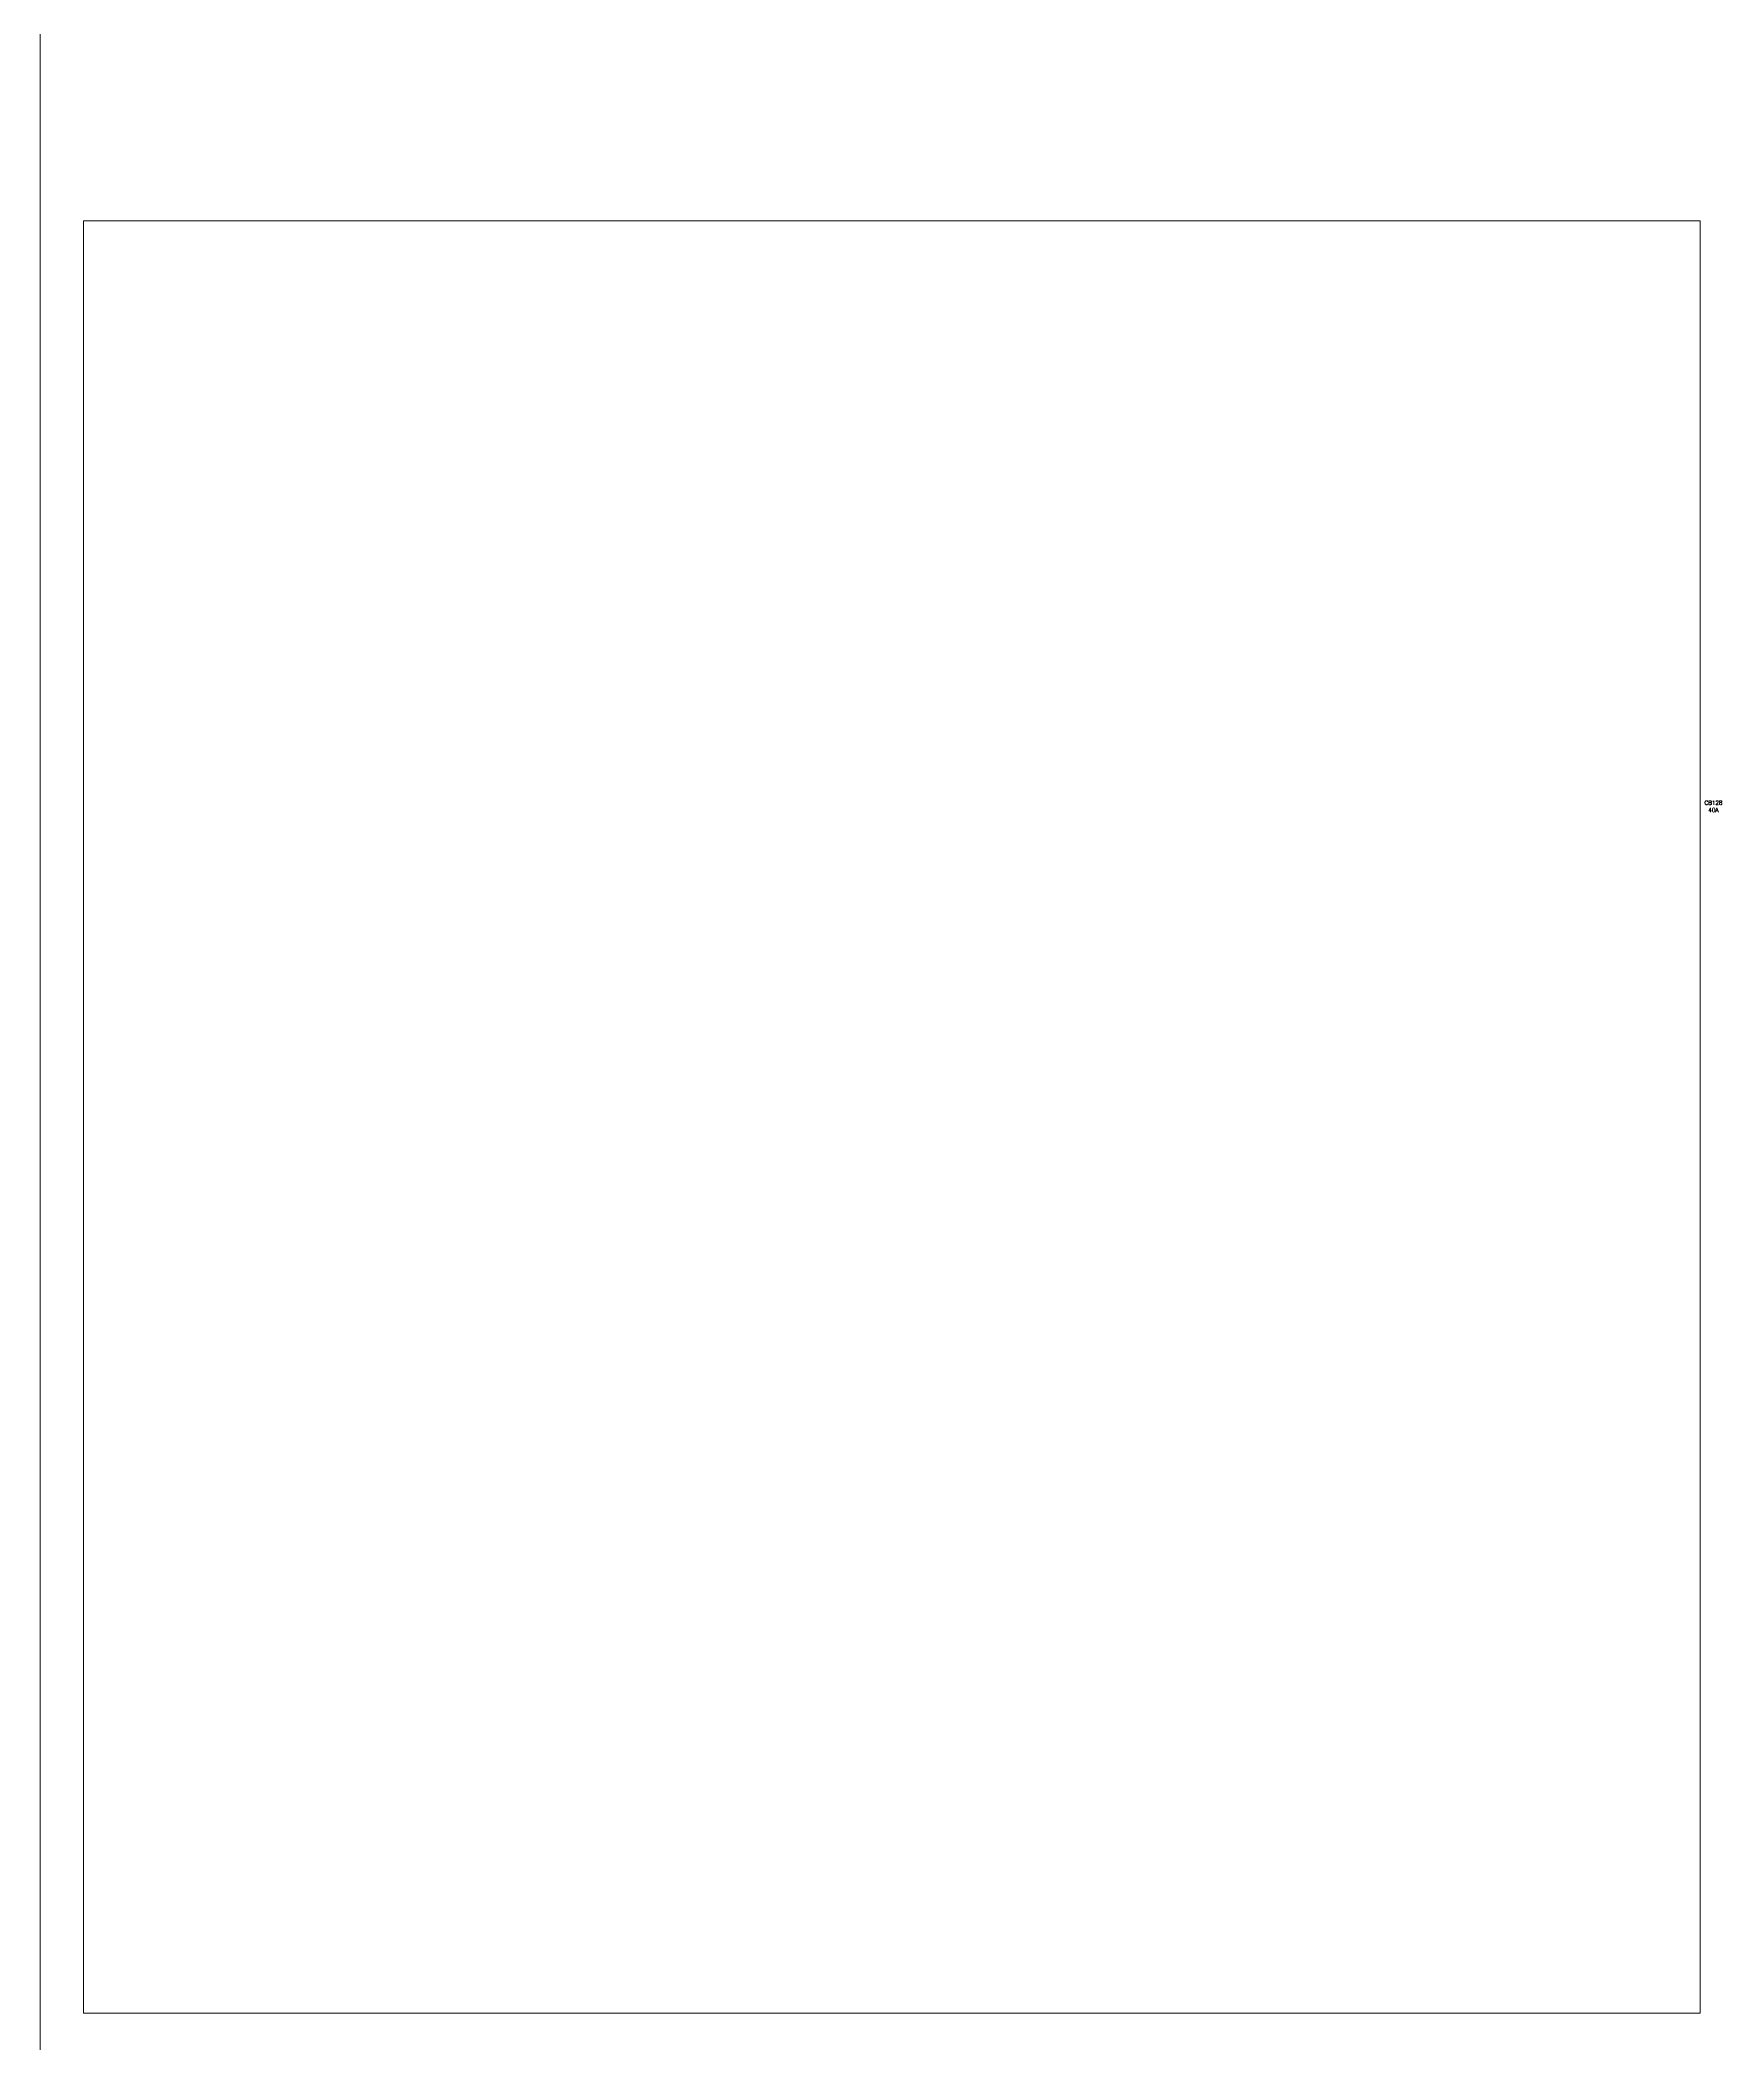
# Model space of a CAD drawing. Header units: inches. Extents: x 0 to 33.5, y 0 to 22.4.
# Drawn here: x 21.489 to 23.499, y 14.764 to 17.159 of the extents above; entities that cross this region are included whole.
import ezdxf
from ezdxf.enums import TextEntityAlignment as Align

# ---------------------------------------------------------------- set-up
doc = ezdxf.new("R2010")
doc.units = ezdxf.units.IN
doc.header["$MEASUREMENT"] = 0
for name, color, linetype in [('PRTG', 130, 'Continuous'), ('PSYMS', 7, 'Continuous'), ('PTAG', 150, 'Continuous')]:
    doc.layers.add(name, color=color, linetype=linetype)
doc.styles.add('WD', font='romans.shx')

# ---------------------------------------------------------------- blocks, each defined once
blk = doc.blocks.new('abesx180')
at = {"lineweight": 0}
for p, q in [((-0.011, 3.993), (-0.011, 1.198)), ((-0.011, 3.993), (-0.011, 1.198)), ((0.041, 3.443), (0.041, 1.301)), ((1.973, 3.443), (0.041, 3.443)), ((0.041, 3.443), (0.041, 1.301)), ((1.973, 3.443), (0.041, 3.443)), ((1.973, 1.301), (1.973, 3.443)), ((1.973, 1.301), (1.973, 3.443)), ((0.041, 1.301), (1.973, 1.301)), ((0.041, 1.301), (1.973, 1.301))]:
    blk.add_line(p, q, dxfattribs=at)

msp = doc.modelspace()

# ---------------------------------------------------------------- block references
at = {"layer": 'PSYMS'}
ref = msp.add_blockref('abesx180', (21.5, 13.5), dxfattribs=at)
ref.add_attrib('P_TAG1', 'CB128', dxfattribs={"layer": 'PTAG', "height": 0.00492, "style": 'WD', "flags": 8}).set_placement((23.489, 16.2475), align=Align.MIDDLE_CENTER)
ref.add_attrib('RATING1', '40A', dxfattribs={"layer": 'PRTG', "height": 0.00492, "style": 'WD', "flags": 8}).set_placement((23.489, 16.2364), align=Align.CENTER)

doc.saveas('drawing.dxf')
